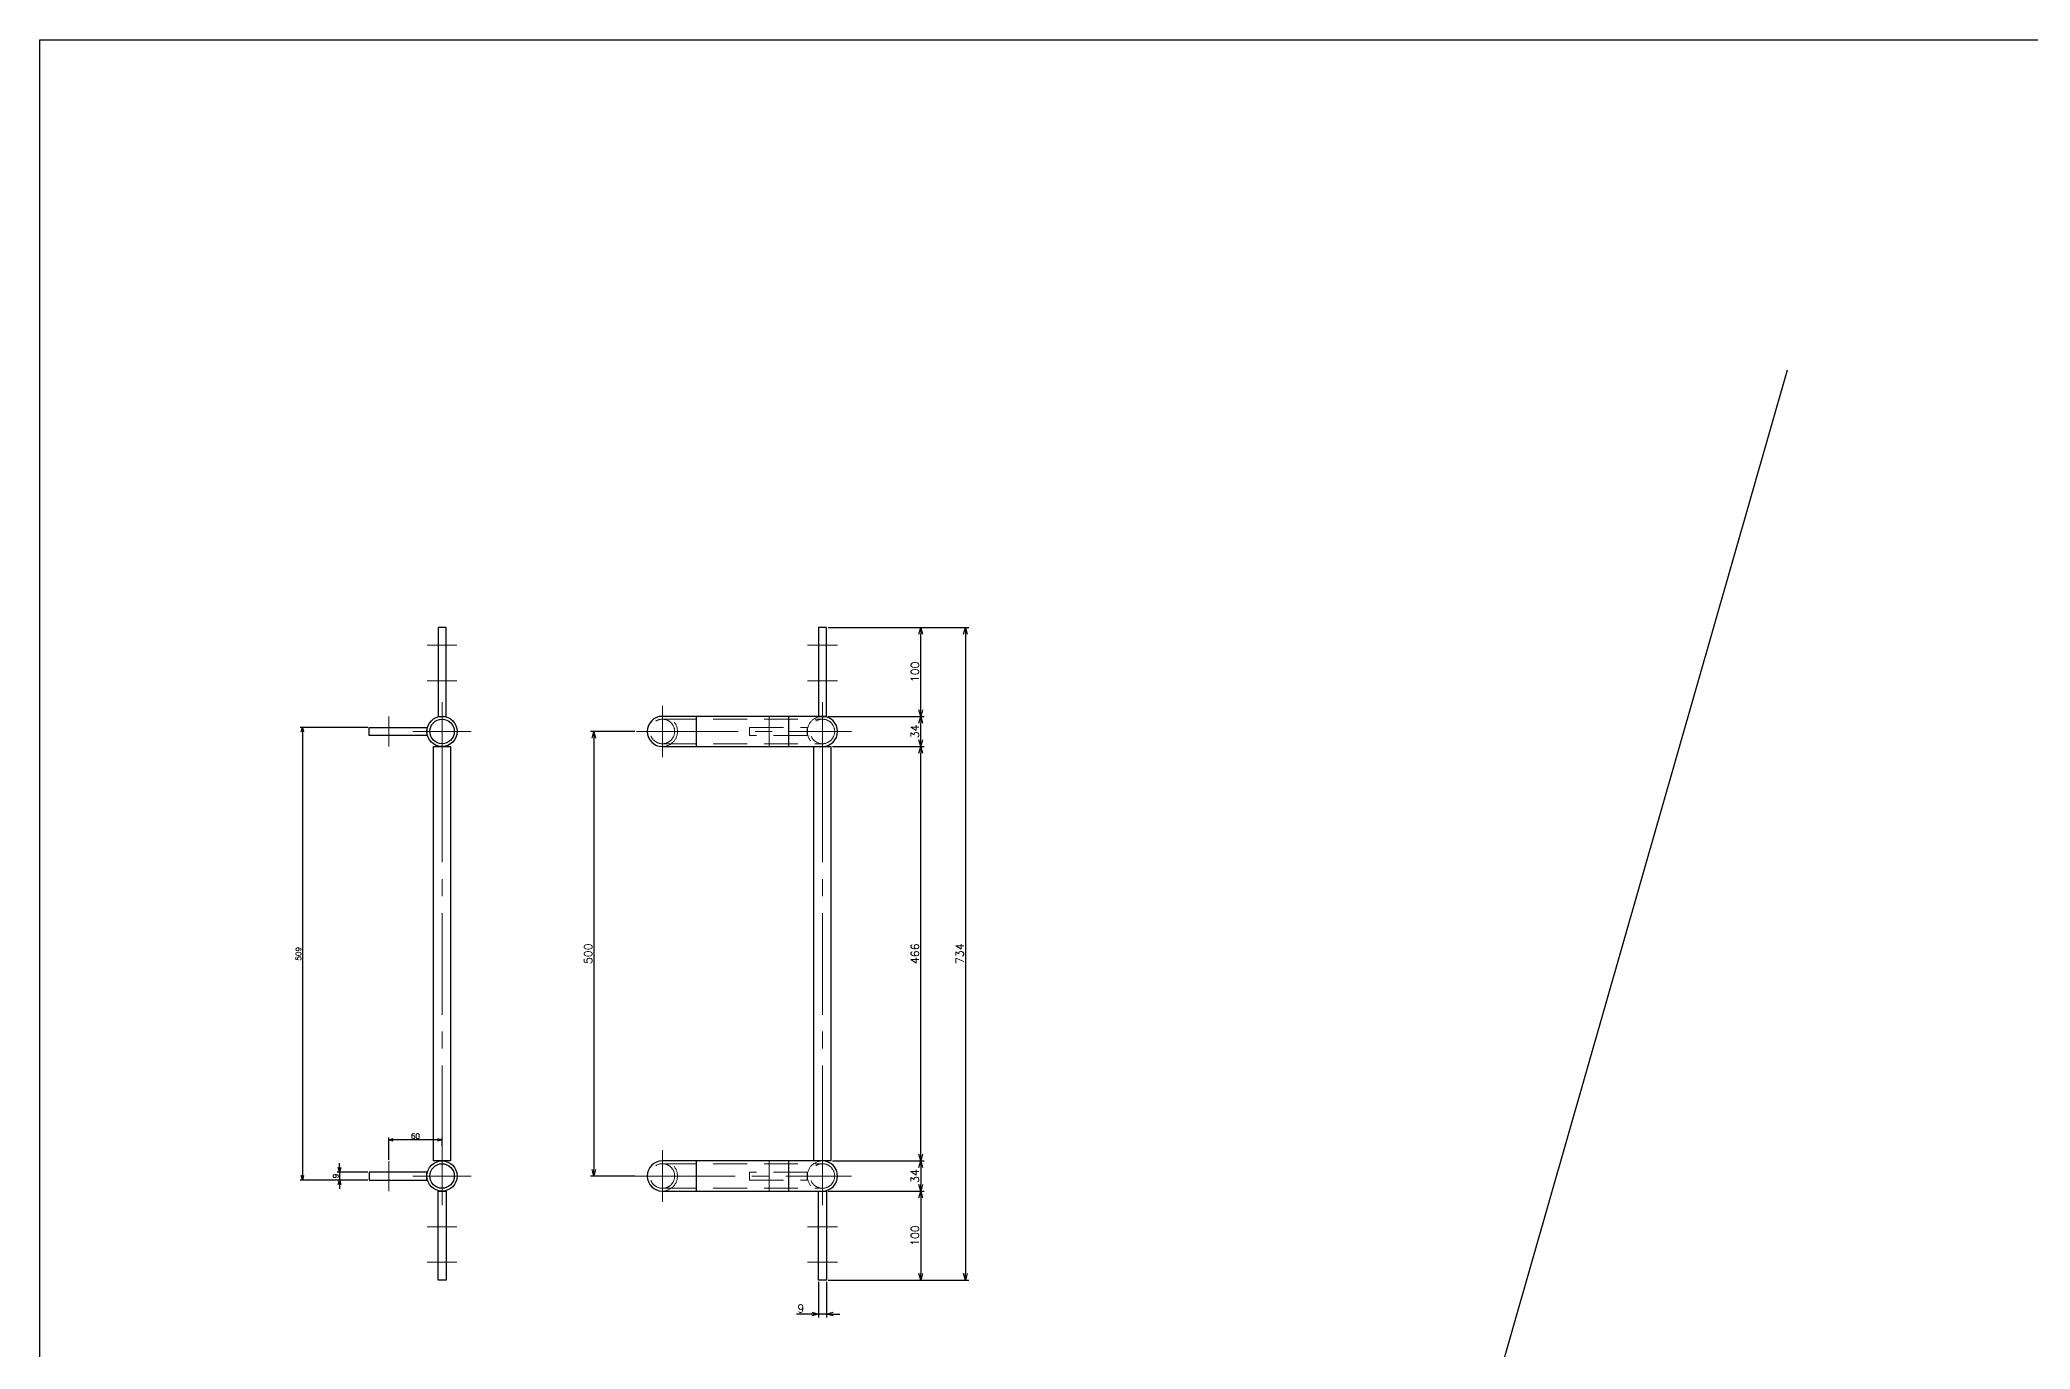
# Model space of a CAD drawing. Header units: millimetres. Extents: x -16130 to 36813, y -8099 to 27484.
# Drawn here: x 27003 to 29242, y -2618 to -1146 of the extents above; entities that cross this region are included whole.
import ezdxf

# ---------------------------------------------------------------- set-up
doc = ezdxf.new("R2010")
doc.units = ezdxf.units.MM
doc.header["$LTSCALE"] = 6
doc.header["$PDMODE"] = 99
doc.header["$PDSIZE"] = 1
doc.linetypes.add('CENTER2', pattern=[28.575, 19.05, -3.175, 3.175, -3.175])
doc.linetypes.add('HIDDEN', pattern=[9.525, 6.35, -3.175])
for name, color, linetype, lineweight in [('04_HIDDEN', 2, 'HIDDEN', 13), ('05_CENTER', 4, 'CENTER2', 13), ('08_DIM', 3, 'Continuous', 13)]:
    doc.layers.add(name, color=color, linetype=linetype, lineweight=lineweight)
doc.styles.add('KSS_TXT', font='txt.shx', dxfattribs={"bigfont": 'extfont2.shx'})
doc.dimstyles.new('KSS_DIM', dxfattribs={"dimtxt": 3, "dimasz": 2.5, "dimexe": 1.25, "dimexo": 0.625, "dimtad": 1, "dimdsep": 46, "dimtxsty": 'KSS_TXT', "dimblk": 'OPEN30', "dimcen": 0, "dimazin": 2, "dimtfac": 0.75, "dimtmove": 0, "dimatfit": 3, "dimldrblk": 'OPEN30', "dimfxl": 1, "dimtolj": 1, "dimarcsym": 0})

# ---------------------------------------------------------------- blocks, each defined once
blk = doc.blocks.new('_Open30')
at = {"color": 0, "linetype": 'ByBlock', "lineweight": -2}
for p, q in [((-1, 0.27), (0, 0)), ((0, 0), (-1, -0.27)), ((0, 0), (-1, 0))]:
    blk.add_line(p, q, dxfattribs=at)
blk = doc.blocks.new('*D665')
at = {"layer": '08_DIM', "color": 0, "lineweight": -2, "transparency": 16777216}
for p, q in [((27395.7, -2405.6), (27395.7, -2380.5)), ((27450.7, -2383), (27400.7, -2383)), ((27455.7, -2389.6), (27455.7, -2380.5))]:
    blk.add_line(p, q, dxfattribs=at)
at = {"layer": 'Defpoints', "color": 0, "transparency": 16777216}
for p in [(27395.7, -2383), (27455.7, -2390.9), (27395.7, -2406.9)]:
    blk.add_point(p, dxfattribs=at)
at = {"layer": '08_DIM', "color": 0, "lineweight": -2, "transparency": 16777216, "xscale": 5, "yscale": 5, "zscale": 5, "rotation": 180}
blk.add_blockref('_Open30', (27395.7, -2383), dxfattribs=at)
at = {"layer": '08_DIM', "color": 0, "lineweight": -2, "transparency": 16777216, "xscale": 5, "yscale": 5, "zscale": 5}
blk.add_blockref('_Open30', (27455.7, -2383), dxfattribs=at)
at = {"layer": '08_DIM', "color": 0, "transparency": 16777216, "insert": (27425.7, -2378.8), "char_height": 6, "attachment_point": 5, "style": 'KSS_TXT'}
blk.add_mtext('\\A1;60', dxfattribs=at)
blk = doc.blocks.new('*D694')
at = {"layer": '08_DIM', "color": 0, "lineweight": -2, "transparency": 16777216}
for p, q in [((27340.4, -2414.2), (27340.4, -2409.2)), ((27372.4, -2419.2), (27337.9, -2419.2)), ((27372.4, -2428.2), (27337.9, -2428.2)), ((27340.4, -2419.2), (27340.4, -2428.2)), ((27340.4, -2433.2), (27340.4, -2438.2))]:
    blk.add_line(p, q, dxfattribs=at)
at = {"layer": 'Defpoints', "color": 0, "transparency": 16777216}
for p in [(27340.4, -2428.2), (27373.7, -2419.2), (27373.7, -2428.2)]:
    blk.add_point(p, dxfattribs=at)
at = {"layer": '08_DIM', "color": 0, "lineweight": -2, "transparency": 16777216, "xscale": 5, "yscale": 5, "zscale": 5}
for p, rotation in [((27340.4, -2419.2), 270), ((27340.4, -2428.2), 90)]:
    blk.add_blockref('_Open30', p, dxfattribs=dict(at, rotation=rotation))
at = {"layer": '08_DIM', "color": 0, "transparency": 16777216, "insert": (27336.1, -2423.7), "char_height": 6, "attachment_point": 5, "rotation": 90, "style": 'KSS_TXT'}
blk.add_mtext('\\A1;9', dxfattribs=at)
blk = doc.blocks.new('A$C37885D51_1_1_1')
for points in [[(-457.5, 69.5), (8.5, 69.5), (8.5, 50.5), (-457.5, 50.5)], [(-591.5, 64.5), (-591.5, 55.5), (-491.5, 55.5), (-491.5, 64.5)], [(142.5, 64.5), (142.5, 55.5), (42.5, 55.5), (42.5, 64.5)], [(-470, -22), (-479, -22), (-479, 43), (-470, 43)], [(21, -22), (30, -22), (30, 43), (21, 43)]]:
    blk.add_lwpolyline(points, close=True)
for centre, radius in [((-474.5, 60), 17), ((-474.5, 60), 13.8), ((25.5, 60), 17), ((25.5, 60), 13.8)]:
    blk.add_circle(centre, radius)
at = {"layer": '05_CENTER'}
for p, q in [((-474.5, 27.2), (-474.5, 92.8)), ((25.5, 27.2), (25.5, 92.8)), ((-571.5, 76.8), (-571.5, 43.1)), ((-531.5, 76.8), (-531.5, 43.1)), ((82.5, 76.8), (82.5, 43.1)), ((122.5, 76.8), (122.5, 43.1)), ((-441.7, 60), (-507.3, 60)), ((-441.7, 60), (-7.3, 60)), ((-7.3, 60), (58.3, 60)), ((-457.7, 0), (-491.4, 0)), ((8.7, 0), (42.4, 0))]:
    blk.add_line(p, q, dxfattribs=at)
blk = doc.blocks.new('A$C2DA86FC2_1_1_1')
for p, q in [((-491.5, 60), (-491.5, -120)), ((-457.5, -120), (-457.5, 60)), ((8.5, 60), (8.5, -120)), ((42.5, -120), (42.5, 60)), ((-491.5, 21.9), (-457.5, 21.9)), ((8.5, 21.9), (42.5, 21.9)), ((-491.5, -81.9), (-457.5, -81.9)), ((8.5, -81.9), (42.5, -81.9))]:
    blk.add_line(p, q)
for points in [[(-457.5, 69.5), (8.5, 69.5), (8.5, 50.5), (-457.5, 50.5)], [(-591.5, 64.5), (-591.5, 55.5), (-491.5, 55.5), (-491.5, 64.5)], [(142.5, 64.5), (142.5, 55.5), (42.5, 55.5), (42.5, 64.5)]]:
    blk.add_lwpolyline(points, close=True)
for centre, start, end in [((-474.5, 60), 0, 180), ((25.5, 60), 0, 180), ((-474.5, -120), 180, 0), ((25.5, -120), 180, 0)]:
    blk.add_arc(centre, 17, start, end)
at = {"layer": '04_HIDDEN'}
for p, q in [((-488.3, -120), (-488.3, 60)), ((-460.7, -120), (-460.7, 60)), ((11.7, -120), (11.7, 60)), ((39.3, -120), (39.3, 60))]:
    blk.add_line(p, q, dxfattribs=at)
for points in [[(-470, -22), (-479, -22), (-479, 43), (-470, 43)], [(21, -22), (30, -22), (30, 43), (21, 43)]]:
    blk.add_lwpolyline(points, close=True, dxfattribs=at)
for centre in [(-474.5, 60), (25.5, 60), (-474.5, -120), (25.5, -120)]:
    blk.add_circle(centre, 13.8, dxfattribs=at)
for centre, start, end in [((-474.5, 60), 180, 0), ((25.5, 60), 180, 0), ((-474.5, -120), 0, 180), ((25.5, -120), 0, 180)]:
    blk.add_arc(centre, 17, start, end, dxfattribs=at)
at = {"layer": '05_CENTER'}
for p, q in [((-474.5, -149), (-474.5, 92.8)), ((25.5, -152.6), (25.5, 92.8)), ((-571.5, 76.8), (-571.5, 43.1)), ((-531.5, 76.8), (-531.5, 43.1)), ((82.5, 76.8), (82.5, 43.1)), ((122.5, 76.8), (122.5, 43.1)), ((-441.7, 60), (-507.3, 60)), ((-441.7, 60), (-7.3, 60)), ((-7.3, 60), (58.3, 60)), ((-457.7, 0), (-491.4, 0)), ((8.7, 0), (42.4, 0)), ((-445.6, -120), (-503.4, -120)), ((54.4, -120), (-3.4, -120))]:
    blk.add_line(p, q, dxfattribs=at)
blk = doc.blocks.new('*D781')
at = {"layer": '08_DIM', "color": 0, "lineweight": -2, "transparency": 16777216}
for p, q in [((27372.4, -1919.2), (27296.1, -1919.2)), ((27298.6, -1924.2), (27298.6, -2423.2)), ((27372.4, -2428.2), (27296.1, -2428.2))]:
    blk.add_line(p, q, dxfattribs=at)
at = {"layer": 'Defpoints', "color": 0, "transparency": 16777216}
for p in [(27373.7, -1919.2), (27298.6, -2428.2), (27373.7, -2428.2)]:
    blk.add_point(p, dxfattribs=at)
at = {"layer": '08_DIM', "color": 0, "lineweight": -2, "transparency": 16777216, "xscale": 5, "yscale": 5, "zscale": 5}
for p, rotation in [((27298.6, -1919.2), 90), ((27298.6, -2428.2), 270)]:
    blk.add_blockref('_Open30', p, dxfattribs=dict(at, rotation=rotation))
at = {"layer": '08_DIM', "color": 0, "transparency": 16777216, "insert": (27294.3, -2173.7), "char_height": 6, "attachment_point": 5, "rotation": 90, "style": 'KSS_TXT'}
blk.add_mtext('\\A1;509', dxfattribs=at)
blk = doc.blocks.new('*D2467')
at = {"layer": '08_DIM', "color": 0, "lineweight": -2, "transparency": 16777216}
for p, q in [((27889.8, -1806.7), (27997.7, -1806.7)), ((27993.9, -1899.2), (27993.9, -1814.2)), ((27889.8, -1906.7), (27997.7, -1906.7))]:
    blk.add_line(p, q, dxfattribs=at)
at = {"layer": 'Defpoints', "color": 0, "transparency": 16777216}
for p in [(27888, -1806.7), (27993.9, -1806.7), (27888, -1906.7)]:
    blk.add_point(p, dxfattribs=at)
at = {"layer": '08_DIM', "color": 0, "lineweight": -2, "transparency": 16777216, "xscale": 7.5, "yscale": 7.5, "zscale": 7.5}
for p, rotation in [((27993.9, -1806.7), 90), ((27993.9, -1906.7), 270)]:
    blk.add_blockref('_Open30', p, dxfattribs=dict(at, rotation=rotation))
at = {"layer": '08_DIM', "color": 0, "transparency": 16777216, "insert": (27987.5, -1856.7), "char_height": 9, "attachment_point": 5, "rotation": 90, "style": 'KSS_TXT'}
blk.add_mtext('\\A1;100', dxfattribs=at)
blk = doc.blocks.new('*D2468')
at = {"layer": '08_DIM', "color": 0, "lineweight": -2, "transparency": 16777216}
for p, q in [((27889.8, -1806.7), (28047.9, -1806.7)), ((28044.2, -1814.2), (28044.2, -2533.2)), ((27889.8, -2540.7), (28047.9, -2540.7))]:
    blk.add_line(p, q, dxfattribs=at)
at = {"layer": 'Defpoints', "color": 0, "transparency": 16777216}
for p in [(27888, -1806.7), (27888, -2540.7), (28044.2, -2540.7)]:
    blk.add_point(p, dxfattribs=at)
at = {"layer": '08_DIM', "color": 0, "lineweight": -2, "transparency": 16777216, "xscale": 7.5, "yscale": 7.5, "zscale": 7.5}
for p, rotation in [((28044.2, -1806.7), 90), ((28044.2, -2540.7), 270)]:
    blk.add_blockref('_Open30', p, dxfattribs=dict(at, rotation=rotation))
at = {"layer": '08_DIM', "color": 0, "transparency": 16777216, "insert": (28037.8, -2173.7), "char_height": 9, "attachment_point": 5, "rotation": 90, "style": 'KSS_TXT'}
blk.add_mtext('\\A1;734', dxfattribs=at)
blk = doc.blocks.new('*D2469')
at = {"layer": '08_DIM', "color": 0, "lineweight": -2, "transparency": 16777216}
for p, q in [((27889.8, -2440.7), (27997.7, -2440.7)), ((27993.9, -2448.2), (27993.9, -2533.2)), ((27889.8, -2540.7), (27997.7, -2540.7))]:
    blk.add_line(p, q, dxfattribs=at)
at = {"layer": 'Defpoints', "color": 0, "transparency": 16777216}
for p in [(27888, -2440.7), (27888, -2540.7), (27993.9, -2540.7)]:
    blk.add_point(p, dxfattribs=at)
at = {"layer": '08_DIM', "color": 0, "lineweight": -2, "transparency": 16777216, "xscale": 7.5, "yscale": 7.5, "zscale": 7.5}
for p, rotation in [((27993.9, -2440.7), 90), ((27993.9, -2540.7), 270)]:
    blk.add_blockref('_Open30', p, dxfattribs=dict(at, rotation=rotation))
at = {"layer": '08_DIM', "color": 0, "transparency": 16777216, "insert": (27987.5, -2490.7), "char_height": 9, "attachment_point": 5, "rotation": 90, "style": 'KSS_TXT'}
blk.add_mtext('\\A1;100', dxfattribs=at)
blk = doc.blocks.new('*D2470')
at = {"layer": '08_DIM', "color": 0, "lineweight": -2, "transparency": 16777216}
for p, q in [((27879, -2542.6), (27879, -2582.8)), ((27888, -2542.6), (27888, -2582.8)), ((27871.5, -2579), (27854.2, -2579)), ((27888, -2579), (27879, -2579)), ((27895.5, -2579), (27903, -2579))]:
    blk.add_line(p, q, dxfattribs=at)
at = {"layer": 'Defpoints', "color": 0, "transparency": 16777216}
for p in [(27879, -2540.7), (27888, -2540.7), (27879, -2579)]:
    blk.add_point(p, dxfattribs=at)
at = {"layer": '08_DIM', "color": 0, "lineweight": -2, "transparency": 16777216, "xscale": 7.5, "yscale": 7.5, "zscale": 7.5}
blk.add_blockref('_Open30', (27879, -2579), dxfattribs=at)
at = {"layer": '08_DIM', "color": 0, "lineweight": -2, "transparency": 16777216, "xscale": 7.5, "yscale": 7.5, "zscale": 7.5, "rotation": 180}
blk.add_blockref('_Open30', (27888, -2579), dxfattribs=at)
at = {"layer": '08_DIM', "color": 0, "transparency": 16777216, "insert": (27859.1, -2572.7), "char_height": 9, "attachment_point": 5, "style": 'KSS_TXT'}
blk.add_mtext('\\A1;9', dxfattribs=at)
blk = doc.blocks.new('*D2471')
at = {"layer": '08_DIM', "color": 0, "lineweight": -2, "transparency": 16777216}
for p, q in [((27894.8, -2406.7), (27997.7, -2406.7)), ((27993.9, -2414.2), (27993.9, -2433.2)), ((27889.8, -2440.7), (27997.7, -2440.7))]:
    blk.add_line(p, q, dxfattribs=at)
at = {"layer": 'Defpoints', "color": 0, "transparency": 16777216}
for p in [(27893, -2406.7), (27888, -2440.7), (27993.9, -2440.7)]:
    blk.add_point(p, dxfattribs=at)
at = {"layer": '08_DIM', "color": 0, "lineweight": -2, "transparency": 16777216, "xscale": 7.5, "yscale": 7.5, "zscale": 7.5}
for p, rotation in [((27993.9, -2406.7), 90), ((27993.9, -2440.7), 270)]:
    blk.add_blockref('_Open30', p, dxfattribs=dict(at, rotation=rotation))
at = {"layer": '08_DIM', "color": 0, "transparency": 16777216, "insert": (27987.5, -2423.7), "char_height": 9, "attachment_point": 5, "rotation": 90, "style": 'KSS_TXT'}
blk.add_mtext('\\A1;34', dxfattribs=at)
blk = doc.blocks.new('*D2472')
at = {"layer": '08_DIM', "color": 0, "lineweight": -2, "transparency": 16777216}
for p, q in [((27894.8, -1940.7), (27997.7, -1940.7)), ((27993.9, -2399.2), (27993.9, -1948.2)), ((27894.8, -2406.7), (27997.7, -2406.7))]:
    blk.add_line(p, q, dxfattribs=at)
at = {"layer": 'Defpoints', "color": 0, "transparency": 16777216}
for p in [(27893, -1940.7), (27993.9, -1940.7), (27893, -2406.7)]:
    blk.add_point(p, dxfattribs=at)
at = {"layer": '08_DIM', "color": 0, "lineweight": -2, "transparency": 16777216, "xscale": 7.5, "yscale": 7.5, "zscale": 7.5}
for p, rotation in [((27993.9, -1940.7), 90), ((27993.9, -2406.7), 270)]:
    blk.add_blockref('_Open30', p, dxfattribs=dict(at, rotation=rotation))
at = {"layer": '08_DIM', "color": 0, "transparency": 16777216, "insert": (27987.5, -2173.7), "char_height": 9, "attachment_point": 5, "rotation": 90, "style": 'KSS_TXT'}
blk.add_mtext('\\A1;466', dxfattribs=at)
blk = doc.blocks.new('*D2473')
at = {"layer": '08_DIM', "color": 0, "lineweight": -2, "transparency": 16777216}
for p, q in [((27672.5, -1923.7), (27622.6, -1923.7)), ((27626.4, -1931.2), (27626.4, -2416.2)), ((27672.5, -2423.7), (27622.6, -2423.7))]:
    blk.add_line(p, q, dxfattribs=at)
at = {"layer": 'Defpoints', "color": 0, "transparency": 16777216}
for p in [(27674.4, -1923.7), (27626.4, -2423.7), (27674.4, -2423.7)]:
    blk.add_point(p, dxfattribs=at)
at = {"layer": '08_DIM', "color": 0, "lineweight": -2, "transparency": 16777216, "xscale": 7.5, "yscale": 7.5, "zscale": 7.5}
for p, rotation in [((27626.4, -1923.7), 90), ((27626.4, -2423.7), 270)]:
    blk.add_blockref('_Open30', p, dxfattribs=dict(at, rotation=rotation))
at = {"layer": '08_DIM', "color": 0, "transparency": 16777216, "insert": (27620, -2173.7), "char_height": 9, "attachment_point": 5, "rotation": 90, "style": 'KSS_TXT'}
blk.add_mtext('\\A1;500', dxfattribs=at)
blk = doc.blocks.new('*D2474')
at = {"layer": '08_DIM', "color": 0, "lineweight": -2, "transparency": 16777216}
for p, q in [((27889.8, -1906.7), (27997.7, -1906.7)), ((27993.9, -1933.2), (27993.9, -1914.2)), ((27894.8, -1940.7), (27997.7, -1940.7))]:
    blk.add_line(p, q, dxfattribs=at)
at = {"layer": 'Defpoints', "color": 0, "transparency": 16777216}
for p in [(27888, -1906.7), (27993.9, -1906.7), (27893, -1940.7)]:
    blk.add_point(p, dxfattribs=at)
at = {"layer": '08_DIM', "color": 0, "lineweight": -2, "transparency": 16777216, "xscale": 7.5, "yscale": 7.5, "zscale": 7.5}
for p, rotation in [((27993.9, -1906.7), 90), ((27993.9, -1940.7), 270)]:
    blk.add_blockref('_Open30', p, dxfattribs=dict(at, rotation=rotation))
at = {"layer": '08_DIM', "color": 0, "transparency": 16777216, "insert": (27987.5, -1923.7), "char_height": 9, "attachment_point": 5, "rotation": 90, "style": 'KSS_TXT'}
blk.add_mtext('\\A1;34', dxfattribs=at)

msp = doc.modelspace()

# ---------------------------------------------------------------- linework, layer by layer
at = {"color": 2}
msp.add_line((28968.14471, -1517.14601), (27460.26796, -6785.02704), dxfattribs=at)
msp.add_lwpolyline([(27003.37076, -1145.74517), (35230.95635, -1145.74517), (35230.95635, -8098.90513), (27003.37076, -8098.90513)], close=True, dxfattribs=at)

# ---------------------------------------------------------------- block references
at = {"rotation": 270}
for name, p in [('A$C37885D51_1_1_1', (27395.68121, -2398.18134)), ('A$C2DA86FC2_1_1_1', (27823.45158, -2398.18134))]:
    msp.add_blockref(name, p, dxfattribs=at)

# ---------------------------------------------------------------- dimensions: what is measured, and where the dimension line sits
at = {"layer": '08_DIM'}
for base, p1, p2, override, picture, middle in [((27993.91301, -1806.68134), (27887.95175, -1906.68134), (27887.95175, -1806.68134), {"dimscale": 3}, '*D2467', (27987.53801, -1856.68134)), ((28044.17998, -2540.68134), (27887.95175, -1806.68134), (27887.95175, -2540.68134), {"dimscale": 3}, '*D2468', (28037.80498, -2173.68134)), ((27298.58173, -2428.18134), (27373.68121, -1919.18134), (27373.68121, -2428.18134), {"dimscale": 2}, '*D781', (27294.32757, -2173.68134)), ((27626.39279, -2423.68134), (27674.42263, -1923.68134), (27674.42263, -2423.68134), {"dimscale": 3}, '*D2473', (27620.01154, -2173.68134)), ((27993.91301, -1906.68134), (27892.95158, -1940.68134), (27887.95175, -1906.68134), {"dimscale": 3}, '*D2474', (27987.53801, -1923.68134)), ((27993.91301, -1940.68134), (27892.95158, -2406.68134), (27892.95158, -1940.68134), {"dimscale": 3}, '*D2472', (27987.53801, -2173.68134)), ((27340.3916, -2428.18134), (27373.68121, -2419.18134), (27373.68121, -2428.18134), {"dimscale": 2}, '*D694', (27336.1416, -2423.68134)), ((27993.91301, -2440.68134), (27892.95158, -2406.68134), (27887.95175, -2440.68134), {"dimscale": 3}, '*D2471', (27987.53801, -2423.68134)), ((27993.91301, -2540.68134), (27887.95175, -2440.68134), (27887.95175, -2540.68134), {"dimscale": 3}, '*D2469', (27987.53801, -2490.68134))]:
    dim = msp.add_linear_dim(base=base, p1=p1, p2=p2, angle=90, dimstyle='KSS_DIM', override=override, dxfattribs=at)
    dim.commit()
    dim.dimension.update_dxf_attribs({"geometry": picture, "text_midpoint": middle})
for base, p1, p2, override, picture, middle in [((27395.68121, -2383.00187), (27455.68121, -2390.85467), (27395.68121, -2406.87389), {"dimscale": 2, "dimarcsym": 1}, '*D665', (27425.68121, -2378.75187)), ((27878.95175, -2579.025), (27887.95175, -2540.68134), (27878.95175, -2540.68134), {"dimscale": 3}, '*D2470', (27859.07675, -2572.65))]:
    dim = msp.add_linear_dim(base=base, p1=p1, p2=p2, dimstyle='KSS_DIM', override=override, dxfattribs=at)
    dim.commit()
    dim.dimension.update_dxf_attribs({"geometry": picture, "text_midpoint": middle})

doc.saveas('drawing.dxf')
